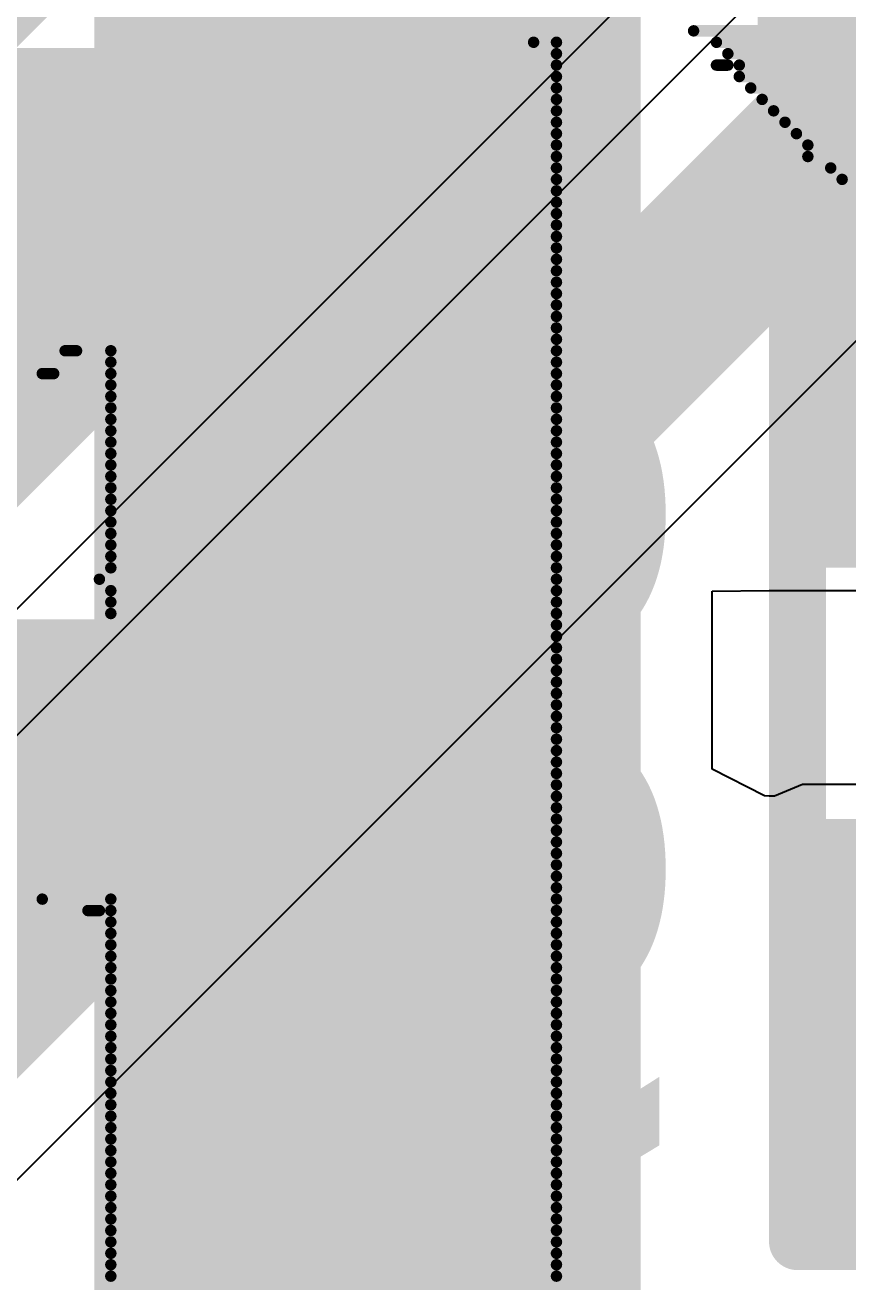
# Model space of a CAD drawing. Header units: inches. Extents: x -5 to 426, y -53 to 116.
# Drawn here: x 29.157 to 30.986, y -10.098 to -7.304 of the extents above; entities that cross this region are included whole.
import ezdxf

# ---------------------------------------------------------------- set-up
doc = ezdxf.new("R2010")
doc.units = ezdxf.units.IN
for name, color, linetype in [('Board Outline', 216, 'Continuous'), ('Bottom Layer', 5, 'Continuous'), ('Bottom Overlay', 54, 'Continuous'), ('Top Layer', 1, 'Continuous'), ('Top Overlay', 2, 'Continuous'), ('Top Paste', 8, 'Continuous'), ('Top Solder', 216, 'Continuous')]:
    doc.layers.add(name, color=color, linetype=linetype)
doc.styles.add('Arial', font='', dxfattribs={"height": 0.2})
doc.styles.get('Arial').set_extended_font_data('Arial')

# ---------------------------------------------------------------- blocks, each defined once
blk = doc.blocks.new('R___0603_4')
at = {"layer": 'Top Layer'}
for points in [[(-0.381, 0.4445), (-0.381, -0.4445), (-1.143, -0.4445), (-1.143, 0.4445)], [(1.143, 0.4445), (1.143, -0.4445), (0.381, -0.4445), (0.381, 0.4445)]]:
    blk.add_hatch(color=1, dxfattribs=at).paths.add_polyline_path(points)
at = {"layer": 'Top Paste'}
for points in [[(-0.381, 0.4445), (-0.381, -0.4445), (-1.143, -0.4445), (-1.143, 0.4445)], [(1.143, 0.4445), (1.143, -0.4445), (0.381, -0.4445), (0.381, 0.4445)]]:
    blk.add_hatch(color=8, dxfattribs=at).paths.add_polyline_path(points)
at = {"layer": 'Top Solder'}
for points in [[(-0.2794, 0.5461), (-0.2794, -0.5461), (-1.2446, -0.5461), (-1.2446, 0.5461)], [(1.2446, 0.5461), (1.2446, -0.5461), (0.2794, -0.5461), (0.2794, 0.5461)]]:
    blk.add_hatch(color=216, dxfattribs=at).paths.add_polyline_path(points)
at = {"layer": 'Top Overlay'}
for points in [[(-1.2192, 0.5334, 0.127, 0.127, 0), (1.2192, 0.5334, 0.127, 0.127, 0)], [(-1.2192, 0.5334, 0.127, 0.127, 0), (-1.2192, -0.5334, 0.127, 0.127, 0)], [(1.2192, 0.5334, 0.127, 0.127, 0), (1.2192, -0.5334, 0.127, 0.127, 0)], [(-1.2192, -0.5334, 0.127, 0.127, 0), (1.2192, -0.5334, 0.127, 0.127, 0)]]:
    blk.add_lwpolyline(points, format="xyseb", dxfattribs=at)
for points in [[(-1.25095, 0.5334, 0.0635, 0.0635, 1), (-1.18745, 0.5334, 0.0635, 0.0635, 1)], [(-1.25095, 0.5334, 0.0635, 0.0635, 1), (-1.18745, 0.5334, 0.0635, 0.0635, 1)], [(1.18745, 0.5334, 0.0635, 0.0635, 1), (1.25095, 0.5334, 0.0635, 0.0635, 1)], [(1.18745, 0.5334, 0.0635, 0.0635, 1), (1.25095, 0.5334, 0.0635, 0.0635, 1)], [(-1.25095, -0.5334, 0.0635, 0.0635, 1), (-1.18745, -0.5334, 0.0635, 0.0635, 1)], [(-1.25095, -0.5334, 0.0635, 0.0635, 1), (-1.18745, -0.5334, 0.0635, 0.0635, 1)], [(1.18745, -0.5334, 0.0635, 0.0635, 1), (1.25095, -0.5334, 0.0635, 0.0635, 1)], [(1.18745, -0.5334, 0.0635, 0.0635, 1), (1.25095, -0.5334, 0.0635, 0.0635, 1)]]:
    blk.add_lwpolyline(points, format="xyseb", close=True, dxfattribs=at)
blk = doc.blocks.new('R___0603_50')
at = {"layer": 'Top Layer'}
for points in [[(-0.381, 0.4445), (-0.381, -0.4445), (-1.143, -0.4445), (-1.143, 0.4445)], [(1.143, 0.4445), (1.143, -0.4445), (0.381, -0.4445), (0.381, 0.4445)]]:
    blk.add_hatch(color=1, dxfattribs=at).paths.add_polyline_path(points)
at = {"layer": 'Top Paste'}
for points in [[(-0.381, 0.4445), (-0.381, -0.4445), (-1.143, -0.4445), (-1.143, 0.4445)], [(1.143, 0.4445), (1.143, -0.4445), (0.381, -0.4445), (0.381, 0.4445)]]:
    blk.add_hatch(color=8, dxfattribs=at).paths.add_polyline_path(points)
at = {"layer": 'Top Solder'}
for points in [[(-0.2794, 0.5461), (-0.2794, -0.5461), (-1.2446, -0.5461), (-1.2446, 0.5461)], [(1.2446, 0.5461), (1.2446, -0.5461), (0.2794, -0.5461), (0.2794, 0.5461)]]:
    blk.add_hatch(color=216, dxfattribs=at).paths.add_polyline_path(points)
at = {"layer": 'Top Overlay'}
for points in [[(-1.2192, 0.5334, 0.127, 0.127, 0), (1.2192, 0.5334, 0.127, 0.127, 0)], [(-1.2192, 0.5334, 0.127, 0.127, 0), (-1.2192, -0.5334, 0.127, 0.127, 0)], [(1.2192, 0.5334, 0.127, 0.127, 0), (1.2192, -0.5334, 0.127, 0.127, 0)], [(-1.2192, -0.5334, 0.127, 0.127, 0), (1.2192, -0.5334, 0.127, 0.127, 0)]]:
    blk.add_lwpolyline(points, format="xyseb", dxfattribs=at)
for points in [[(-1.25095, 0.5334, 0.0635, 0.0635, 1), (-1.18745, 0.5334, 0.0635, 0.0635, 1)], [(-1.25095, 0.5334, 0.0635, 0.0635, 1), (-1.18745, 0.5334, 0.0635, 0.0635, 1)], [(1.18745, 0.5334, 0.0635, 0.0635, 1), (1.25095, 0.5334, 0.0635, 0.0635, 1)], [(1.18745, 0.5334, 0.0635, 0.0635, 1), (1.25095, 0.5334, 0.0635, 0.0635, 1)], [(-1.25095, -0.5334, 0.0635, 0.0635, 1), (-1.18745, -0.5334, 0.0635, 0.0635, 1)], [(-1.25095, -0.5334, 0.0635, 0.0635, 1), (-1.18745, -0.5334, 0.0635, 0.0635, 1)], [(1.18745, -0.5334, 0.0635, 0.0635, 1), (1.25095, -0.5334, 0.0635, 0.0635, 1)], [(1.18745, -0.5334, 0.0635, 0.0635, 1), (1.25095, -0.5334, 0.0635, 0.0635, 1)]]:
    blk.add_lwpolyline(points, format="xyseb", close=True, dxfattribs=at)

msp = doc.modelspace()

# ---------------------------------------------------------------- hatches: boundary and pattern name
at = {"layer": 'Top Layer'}
msp.add_hatch(color=1, dxfattribs=at).paths.add_polyline_path([(37.4213, -9.1568), (30.8844, -9.1568), (30.8844, -10.0596), (37.4213, -10.0596)])

# ---------------------------------------------------------------- linework, layer by layer
at = {"layer": 'Board Outline'}
msp.add_lwpolyline([(49.7725, 6.3481, 0.254, 0.254, -1.144567), (-0.2979, -38.4414, 0.254, 0.254, 0)], format="xyseb", dxfattribs=at)
at = {"layer": 'Bottom Layer'}
for p, q in [((31.1856, -6.8354), (21.0486, -16.9723)), ((20.8373, -16.9025), (30.6554, -7.0844)), ((24.8972, -14.1127), (31.6817, -7.3281))]:
    msp.add_line(p, q, dxfattribs=at)
for points in [[(19.8879, -16.3343, 0.381, 0.381, 0), (30.3798, -5.8424, 0.381, 0.381, 0)], [(19.8207, -17.4247, 0.381, 0.381, 0), (30.4082, -6.8372, 0.381, 0.381, 0)], [(21.091, -17.4244, 0.381, 0.381, 0), (31.5226, -6.9928, 0.381, 0.381, 0)]]:
    msp.add_lwpolyline(points, format="xyseb", dxfattribs=at)
at = {"layer": 'Bottom Overlay'}
for points in [[(30.6427, -7.3164, 0.0254, 0.0254, 0), (33.4875, -7.3164, 0.0254, 0.0254, 0)], [(30.2871, -7.3418, 0.0254, 0.0254, 0), (30.3379, -7.3418, 0.0254, 0.0254, 0)], [(30.6935, -7.3418, 0.0254, 0.0254, 0), (33.5129, -7.3418, 0.0254, 0.0254, 0)], [(28.2551, -7.3672, 0.0254, 0.0254, 0), (30.3379, -7.3672, 0.0254, 0.0254, 0)], [(30.7189, -7.3672, 0.0254, 0.0254, 0), (33.5383, -7.3672, 0.0254, 0.0254, 0)], [(28.1027, -7.3926, 0.0254, 0.0254, 0), (30.3379, -7.3926, 0.0254, 0.0254, 0)], [(30.6935, -7.3926, 0.0254, 0.0254, 0), (30.7189, -7.3926, 0.0254, 0.0254, 0)], [(30.7443, -7.3926, 0.0254, 0.0254, 0), (33.5383, -7.3926, 0.0254, 0.0254, 0)], [(27.9249, -7.4434, 0.0254, 0.0254, 0), (30.3379, -7.4434, 0.0254, 0.0254, 0)], [(28.0265, -7.418, 0.0254, 0.0254, 0), (30.3379, -7.418, 0.0254, 0.0254, 0)], [(30.7443, -7.418, 0.0254, 0.0254, 0), (33.5637, -7.418, 0.0254, 0.0254, 0)], [(30.7697, -7.4434, 0.0254, 0.0254, 0), (33.5891, -7.4434, 0.0254, 0.0254, 0)], [(27.8995, -7.4688, 0.0254, 0.0254, 0), (30.3379, -7.4688, 0.0254, 0.0254, 0)], [(30.7951, -7.4688, 0.0254, 0.0254, 0), (33.5891, -7.4688, 0.0254, 0.0254, 0)], [(27.8487, -7.4942, 0.0254, 0.0254, 0), (30.3379, -7.4942, 0.0254, 0.0254, 0)], [(30.8205, -7.4942, 0.0254, 0.0254, 0), (33.5891, -7.4942, 0.0254, 0.0254, 0)], [(27.8233, -7.5196, 0.0254, 0.0254, 0), (30.3379, -7.5196, 0.0254, 0.0254, 0)], [(30.8459, -7.5196, 0.0254, 0.0254, 0), (33.6145, -7.5196, 0.0254, 0.0254, 0)], [(27.7725, -7.545, 0.0254, 0.0254, 0), (30.3379, -7.545, 0.0254, 0.0254, 0)], [(30.8713, -7.545, 0.0254, 0.0254, 0), (33.6145, -7.545, 0.0254, 0.0254, 0)], [(27.7471, -7.5704, 0.0254, 0.0254, 0), (30.3379, -7.5704, 0.0254, 0.0254, 0)], [(30.8967, -7.5704, 0.0254, 0.0254, 0), (33.6145, -7.5704, 0.0254, 0.0254, 0)], [(27.7217, -7.5958, 0.0254, 0.0254, 0), (30.3379, -7.5958, 0.0254, 0.0254, 0)], [(30.8967, -7.5958, 0.0254, 0.0254, 0), (36.2815, -7.5958, 0.0254, 0.0254, 0)], [(27.6963, -7.6212, 0.0254, 0.0254, 0), (30.3379, -7.6212, 0.0254, 0.0254, 0)], [(30.9475, -7.6212, 0.0254, 0.0254, 0), (36.2815, -7.6212, 0.0254, 0.0254, 0)], [(27.6709, -7.6466, 0.0254, 0.0254, 0), (30.3379, -7.6466, 0.0254, 0.0254, 0)], [(30.9729, -7.6466, 0.0254, 0.0254, 0), (36.3069, -7.6466, 0.0254, 0.0254, 0)], [(27.6455, -7.672, 0.0254, 0.0254, 0), (30.3379, -7.672, 0.0254, 0.0254, 0)], [(27.6201, -7.7228, 0.0254, 0.0254, 0), (30.3379, -7.7228, 0.0254, 0.0254, 0)], [(27.6455, -7.6974, 0.0254, 0.0254, 0), (30.3379, -7.6974, 0.0254, 0.0254, 0)], [(27.5947, -7.7482, 0.0254, 0.0254, 0), (30.3379, -7.7482, 0.0254, 0.0254, 0)], [(27.5947, -7.7736, 0.0254, 0.0254, 0), (30.3379, -7.7736, 0.0254, 0.0254, 0)], [(27.5693, -7.799, 0.0254, 0.0254, 0), (30.3379, -7.799, 0.0254, 0.0254, 0)], [(27.5439, -7.8244, 0.0254, 0.0254, 0), (30.3379, -7.8244, 0.0254, 0.0254, 0)], [(27.5439, -7.8498, 0.0254, 0.0254, 0), (30.3379, -7.8498, 0.0254, 0.0254, 0)], [(27.5439, -7.8752, 0.0254, 0.0254, 0), (30.3379, -7.8752, 0.0254, 0.0254, 0)], [(27.5185, -7.9006, 0.0254, 0.0254, 0), (30.3379, -7.9006, 0.0254, 0.0254, 0)], [(27.5185, -7.926, 0.0254, 0.0254, 0), (30.3379, -7.926, 0.0254, 0.0254, 0)], [(27.5185, -7.9514, 0.0254, 0.0254, 0), (30.3379, -7.9514, 0.0254, 0.0254, 0)], [(27.4931, -7.9768, 0.0254, 0.0254, 0), (30.3379, -7.9768, 0.0254, 0.0254, 0)], [(27.4931, -8.0022, 0.0254, 0.0254, 0), (30.3379, -8.0022, 0.0254, 0.0254, 0)], [(29.2457, -8.0276, 0.0254, 0.0254, 0), (29.2711, -8.0276, 0.0254, 0.0254, 0)], [(29.3473, -8.0276, 0.0254, 0.0254, 0), (30.3379, -8.0276, 0.0254, 0.0254, 0)], [(29.3473, -8.053, 0.0254, 0.0254, 0), (30.3379, -8.053, 0.0254, 0.0254, 0)], [(29.1949, -8.0784, 0.0254, 0.0254, 0), (29.2203, -8.0784, 0.0254, 0.0254, 0)], [(29.3473, -8.0784, 0.0254, 0.0254, 0), (30.3379, -8.0784, 0.0254, 0.0254, 0)], [(29.3473, -8.1038, 0.0254, 0.0254, 0), (30.3379, -8.1038, 0.0254, 0.0254, 0)], [(29.3473, -8.1292, 0.0254, 0.0254, 0), (30.3379, -8.1292, 0.0254, 0.0254, 0)], [(29.3473, -8.1546, 0.0254, 0.0254, 0), (30.3379, -8.1546, 0.0254, 0.0254, 0)], [(29.3473, -8.18, 0.0254, 0.0254, 0), (30.3379, -8.18, 0.0254, 0.0254, 0)], [(29.3473, -8.2054, 0.0254, 0.0254, 0), (30.3379, -8.2054, 0.0254, 0.0254, 0)], [(29.3473, -8.2308, 0.0254, 0.0254, 0), (30.3379, -8.2308, 0.0254, 0.0254, 0)], [(29.3473, -8.2562, 0.0254, 0.0254, 0), (30.3379, -8.2562, 0.0254, 0.0254, 0)], [(29.3473, -8.2816, 0.0254, 0.0254, 0), (30.3379, -8.2816, 0.0254, 0.0254, 0)], [(29.3473, -8.307, 0.0254, 0.0254, 0), (30.3379, -8.307, 0.0254, 0.0254, 0)], [(29.3473, -8.3324, 0.0254, 0.0254, 0), (30.3379, -8.3324, 0.0254, 0.0254, 0)], [(29.3473, -8.3578, 0.0254, 0.0254, 0), (30.3379, -8.3578, 0.0254, 0.0254, 0)], [(29.3473, -8.3832, 0.0254, 0.0254, 0), (30.3379, -8.3832, 0.0254, 0.0254, 0)], [(29.3473, -8.4086, 0.0254, 0.0254, 0), (30.3379, -8.4086, 0.0254, 0.0254, 0)], [(29.3473, -8.434, 0.0254, 0.0254, 0), (30.3379, -8.434, 0.0254, 0.0254, 0)], [(29.3473, -8.4594, 0.0254, 0.0254, 0), (30.3379, -8.4594, 0.0254, 0.0254, 0)], [(29.3473, -8.4848, 0.0254, 0.0254, 0), (30.3379, -8.4848, 0.0254, 0.0254, 0)], [(29.3473, -8.5102, 0.0254, 0.0254, 0), (30.3379, -8.5102, 0.0254, 0.0254, 0)], [(29.3219, -8.5356, 0.0254, 0.0254, 0), (30.3379, -8.5356, 0.0254, 0.0254, 0)], [(29.3473, -8.561, 0.0254, 0.0254, 0), (30.3379, -8.561, 0.0254, 0.0254, 0)], [(29.3473, -8.5864, 0.0254, 0.0254, 0), (30.3379, -8.5864, 0.0254, 0.0254, 0)], [(29.3473, -8.6118, 0.0254, 0.0254, 0), (30.3379, -8.6118, 0.0254, 0.0254, 0)], [(27.5439, -8.6372, 0.0254, 0.0254, 0), (30.3379, -8.6372, 0.0254, 0.0254, 0)], [(27.5439, -8.6626, 0.0254, 0.0254, 0), (30.3379, -8.6626, 0.0254, 0.0254, 0)], [(27.5947, -8.688, 0.0254, 0.0254, 0), (30.3379, -8.688, 0.0254, 0.0254, 0)], [(27.5947, -8.7134, 0.0254, 0.0254, 0), (30.3379, -8.7134, 0.0254, 0.0254, 0)], [(27.6201, -8.7388, 0.0254, 0.0254, 0), (30.3379, -8.7388, 0.0254, 0.0254, 0)], [(27.6455, -8.7642, 0.0254, 0.0254, 0), (30.3379, -8.7642, 0.0254, 0.0254, 0)], [(27.6455, -8.7896, 0.0254, 0.0254, 0), (30.3379, -8.7896, 0.0254, 0.0254, 0)], [(27.6709, -8.815, 0.0254, 0.0254, 0), (30.3379, -8.815, 0.0254, 0.0254, 0)], [(27.6963, -8.8404, 0.0254, 0.0254, 0), (30.3379, -8.8404, 0.0254, 0.0254, 0)], [(27.7217, -8.8658, 0.0254, 0.0254, 0), (30.3379, -8.8658, 0.0254, 0.0254, 0)], [(27.7471, -8.8912, 0.0254, 0.0254, 0), (30.3379, -8.8912, 0.0254, 0.0254, 0)], [(27.7725, -8.9166, 0.0254, 0.0254, 0), (30.3379, -8.9166, 0.0254, 0.0254, 0)], [(27.7471, -8.942, 0.0254, 0.0254, 0), (30.3379, -8.942, 0.0254, 0.0254, 0)], [(27.8487, -8.9674, 0.0254, 0.0254, 0), (30.3379, -8.9674, 0.0254, 0.0254, 0)], [(27.8741, -8.9928, 0.0254, 0.0254, 0), (30.3379, -8.9928, 0.0254, 0.0254, 0)], [(27.9249, -9.0182, 0.0254, 0.0254, 0), (30.3379, -9.0182, 0.0254, 0.0254, 0)], [(27.9757, -9.0436, 0.0254, 0.0254, 0), (30.3379, -9.0436, 0.0254, 0.0254, 0)], [(28.0265, -9.069, 0.0254, 0.0254, 0), (30.3379, -9.069, 0.0254, 0.0254, 0)], [(28.1281, -9.0944, 0.0254, 0.0254, 0), (30.3379, -9.0944, 0.0254, 0.0254, 0)], [(28.1789, -9.1198, 0.0254, 0.0254, 0), (30.3379, -9.1198, 0.0254, 0.0254, 0)], [(28.1281, -9.1452, 0.0254, 0.0254, 0), (30.3379, -9.1452, 0.0254, 0.0254, 0)], [(28.0519, -9.1706, 0.0254, 0.0254, 0), (30.3379, -9.1706, 0.0254, 0.0254, 0)], [(27.9757, -9.196, 0.0254, 0.0254, 0), (30.3379, -9.196, 0.0254, 0.0254, 0)], [(27.9757, -9.2214, 0.0254, 0.0254, 0), (30.3379, -9.2214, 0.0254, 0.0254, 0)], [(27.9503, -9.2468, 0.0254, 0.0254, 0), (29.1949, -9.2468, 0.0254, 0.0254, 0)], [(29.3473, -9.2468, 0.0254, 0.0254, 0), (30.3379, -9.2468, 0.0254, 0.0254, 0)], [(29.2965, -9.2722, 0.0254, 0.0254, 0), (29.3219, -9.2722, 0.0254, 0.0254, 0)], [(29.3473, -9.2722, 0.0254, 0.0254, 0), (30.3379, -9.2722, 0.0254, 0.0254, 0)], [(29.3473, -9.2976, 0.0254, 0.0254, 0), (30.3379, -9.2976, 0.0254, 0.0254, 0)], [(29.3473, -9.323, 0.0254, 0.0254, 0), (30.3379, -9.323, 0.0254, 0.0254, 0)], [(29.3473, -9.3484, 0.0254, 0.0254, 0), (30.3379, -9.3484, 0.0254, 0.0254, 0)], [(29.3473, -9.3738, 0.0254, 0.0254, 0), (30.3379, -9.3738, 0.0254, 0.0254, 0)], [(29.3473, -9.3992, 0.0254, 0.0254, 0), (30.3379, -9.3992, 0.0254, 0.0254, 0)], [(29.3473, -9.4246, 0.0254, 0.0254, 0), (30.3379, -9.4246, 0.0254, 0.0254, 0)], [(29.3473, -9.45, 0.0254, 0.0254, 0), (30.3379, -9.45, 0.0254, 0.0254, 0)], [(29.3473, -9.4754, 0.0254, 0.0254, 0), (30.3379, -9.4754, 0.0254, 0.0254, 0)], [(29.3473, -9.5008, 0.0254, 0.0254, 0), (30.3379, -9.5008, 0.0254, 0.0254, 0)], [(29.3473, -9.5262, 0.0254, 0.0254, 0), (30.3379, -9.5262, 0.0254, 0.0254, 0)], [(29.3473, -9.5516, 0.0254, 0.0254, 0), (30.3379, -9.5516, 0.0254, 0.0254, 0)], [(29.3473, -9.577, 0.0254, 0.0254, 0), (30.3379, -9.577, 0.0254, 0.0254, 0)], [(29.3473, -9.6024, 0.0254, 0.0254, 0), (30.3379, -9.6024, 0.0254, 0.0254, 0)], [(29.3473, -9.6278, 0.0254, 0.0254, 0), (30.3379, -9.6278, 0.0254, 0.0254, 0)], [(29.3473, -9.6532, 0.0254, 0.0254, 0), (30.3379, -9.6532, 0.0254, 0.0254, 0)], [(29.3473, -9.6786, 0.0254, 0.0254, 0), (30.3379, -9.6786, 0.0254, 0.0254, 0)], [(29.3473, -9.704, 0.0254, 0.0254, 0), (30.3379, -9.704, 0.0254, 0.0254, 0)], [(29.3473, -9.7294, 0.0254, 0.0254, 0), (30.3379, -9.7294, 0.0254, 0.0254, 0)], [(29.3473, -9.7548, 0.0254, 0.0254, 0), (30.3379, -9.7548, 0.0254, 0.0254, 0)], [(29.3473, -9.7802, 0.0254, 0.0254, 0), (30.3379, -9.7802, 0.0254, 0.0254, 0)], [(29.3473, -9.8056, 0.0254, 0.0254, 0), (30.3379, -9.8056, 0.0254, 0.0254, 0)], [(29.3473, -9.831, 0.0254, 0.0254, 0), (30.3379, -9.831, 0.0254, 0.0254, 0)], [(29.3473, -9.8564, 0.0254, 0.0254, 0), (30.3379, -9.8564, 0.0254, 0.0254, 0)], [(29.3473, -9.8818, 0.0254, 0.0254, 0), (30.3379, -9.8818, 0.0254, 0.0254, 0)], [(29.3473, -9.9072, 0.0254, 0.0254, 0), (30.3379, -9.9072, 0.0254, 0.0254, 0)], [(29.3473, -9.9326, 0.0254, 0.0254, 0), (30.3379, -9.9326, 0.0254, 0.0254, 0)], [(29.3473, -9.958, 0.0254, 0.0254, 0), (30.3379, -9.958, 0.0254, 0.0254, 0)], [(29.3473, -9.9834, 0.0254, 0.0254, 0), (30.3379, -9.9834, 0.0254, 0.0254, 0)], [(29.3473, -10.0088, 0.0254, 0.0254, 0), (30.3379, -10.0088, 0.0254, 0.0254, 0)], [(29.3473, -10.0342, 0.0254, 0.0254, 0), (30.3379, -10.0342, 0.0254, 0.0254, 0)], [(29.3473, -10.0596, 0.0254, 0.0254, 0), (30.3379, -10.0596, 0.0254, 0.0254, 0)], [(29.3473, -10.085, 0.0254, 0.0254, 0), (30.3379, -10.085, 0.0254, 0.0254, 0)], [(29.3473, -10.1104, 0.0254, 0.0254, 0), (30.3379, -10.1104, 0.0254, 0.0254, 0)]]:
    msp.add_lwpolyline(points, format="xyseb", dxfattribs=at)
for points in [[(30.6363, -7.3164, 0.0127, 0.0127, 1), (30.649, -7.3164, 0.0127, 0.0127, 1)], [(30.2807, -7.3418, 0.0127, 0.0127, 1), (30.2934, -7.3418, 0.0127, 0.0127, 1)], [(30.3315, -7.3418, 0.0127, 0.0127, 1), (30.3442, -7.3418, 0.0127, 0.0127, 1)], [(30.6871, -7.3418, 0.0127, 0.0127, 1), (30.6998, -7.3418, 0.0127, 0.0127, 1)], [(30.3315, -7.3672, 0.0127, 0.0127, 1), (30.3442, -7.3672, 0.0127, 0.0127, 1)], [(30.7125, -7.3672, 0.0127, 0.0127, 1), (30.7252, -7.3672, 0.0127, 0.0127, 1)], [(30.3315, -7.3926, 0.0127, 0.0127, 1), (30.3442, -7.3926, 0.0127, 0.0127, 1)], [(30.6871, -7.3926, 0.0127, 0.0127, 1), (30.6998, -7.3926, 0.0127, 0.0127, 1)], [(30.7125, -7.3926, 0.0127, 0.0127, 1), (30.7252, -7.3926, 0.0127, 0.0127, 1)], [(30.7379, -7.3926, 0.0127, 0.0127, 1), (30.7506, -7.3926, 0.0127, 0.0127, 1)], [(30.3315, -7.418, 0.0127, 0.0127, 1), (30.3442, -7.418, 0.0127, 0.0127, 1)], [(30.3315, -7.4434, 0.0127, 0.0127, 1), (30.3442, -7.4434, 0.0127, 0.0127, 1)], [(30.7379, -7.418, 0.0127, 0.0127, 1), (30.7506, -7.418, 0.0127, 0.0127, 1)], [(30.7633, -7.4434, 0.0127, 0.0127, 1), (30.776, -7.4434, 0.0127, 0.0127, 1)], [(30.3315, -7.4688, 0.0127, 0.0127, 1), (30.3442, -7.4688, 0.0127, 0.0127, 1)], [(30.7887, -7.4688, 0.0127, 0.0127, 1), (30.8014, -7.4688, 0.0127, 0.0127, 1)], [(30.3315, -7.4942, 0.0127, 0.0127, 1), (30.3442, -7.4942, 0.0127, 0.0127, 1)], [(30.8141, -7.4942, 0.0127, 0.0127, 1), (30.8268, -7.4942, 0.0127, 0.0127, 1)], [(30.3315, -7.5196, 0.0127, 0.0127, 1), (30.3442, -7.5196, 0.0127, 0.0127, 1)], [(30.8395, -7.5196, 0.0127, 0.0127, 1), (30.8522, -7.5196, 0.0127, 0.0127, 1)], [(30.3315, -7.545, 0.0127, 0.0127, 1), (30.3442, -7.545, 0.0127, 0.0127, 1)], [(30.8649, -7.545, 0.0127, 0.0127, 1), (30.8776, -7.545, 0.0127, 0.0127, 1)], [(30.3315, -7.5704, 0.0127, 0.0127, 1), (30.3442, -7.5704, 0.0127, 0.0127, 1)], [(30.8903, -7.5704, 0.0127, 0.0127, 1), (30.903, -7.5704, 0.0127, 0.0127, 1)], [(30.3315, -7.5958, 0.0127, 0.0127, 1), (30.3442, -7.5958, 0.0127, 0.0127, 1)], [(30.8903, -7.5958, 0.0127, 0.0127, 1), (30.903, -7.5958, 0.0127, 0.0127, 1)], [(30.3315, -7.6212, 0.0127, 0.0127, 1), (30.3442, -7.6212, 0.0127, 0.0127, 1)], [(30.9411, -7.6212, 0.0127, 0.0127, 1), (30.9538, -7.6212, 0.0127, 0.0127, 1)], [(30.3315, -7.6466, 0.0127, 0.0127, 1), (30.3442, -7.6466, 0.0127, 0.0127, 1)], [(30.9665, -7.6466, 0.0127, 0.0127, 1), (30.9792, -7.6466, 0.0127, 0.0127, 1)], [(30.3315, -7.672, 0.0127, 0.0127, 1), (30.3442, -7.672, 0.0127, 0.0127, 1)], [(30.3315, -7.6974, 0.0127, 0.0127, 1), (30.3442, -7.6974, 0.0127, 0.0127, 1)], [(30.3315, -7.7228, 0.0127, 0.0127, 1), (30.3442, -7.7228, 0.0127, 0.0127, 1)], [(30.3315, -7.7482, 0.0127, 0.0127, 1), (30.3442, -7.7482, 0.0127, 0.0127, 1)], [(30.3315, -7.7736, 0.0127, 0.0127, 1), (30.3442, -7.7736, 0.0127, 0.0127, 1)], [(30.3315, -7.799, 0.0127, 0.0127, 1), (30.3442, -7.799, 0.0127, 0.0127, 1)], [(30.3315, -7.8244, 0.0127, 0.0127, 1), (30.3442, -7.8244, 0.0127, 0.0127, 1)], [(30.3315, -7.8498, 0.0127, 0.0127, 1), (30.3442, -7.8498, 0.0127, 0.0127, 1)], [(30.3315, -7.8752, 0.0127, 0.0127, 1), (30.3442, -7.8752, 0.0127, 0.0127, 1)], [(30.3315, -7.9006, 0.0127, 0.0127, 1), (30.3442, -7.9006, 0.0127, 0.0127, 1)], [(30.3315, -7.926, 0.0127, 0.0127, 1), (30.3442, -7.926, 0.0127, 0.0127, 1)], [(30.3315, -7.9514, 0.0127, 0.0127, 1), (30.3442, -7.9514, 0.0127, 0.0127, 1)], [(30.3315, -7.9768, 0.0127, 0.0127, 1), (30.3442, -7.9768, 0.0127, 0.0127, 1)], [(30.3315, -8.0022, 0.0127, 0.0127, 1), (30.3442, -8.0022, 0.0127, 0.0127, 1)], [(29.2393, -8.0276, 0.0127, 0.0127, 1), (29.252, -8.0276, 0.0127, 0.0127, 1)], [(29.2647, -8.0276, 0.0127, 0.0127, 1), (29.2774, -8.0276, 0.0127, 0.0127, 1)], [(29.3409, -8.0276, 0.0127, 0.0127, 1), (29.3536, -8.0276, 0.0127, 0.0127, 1)], [(30.3315, -8.0276, 0.0127, 0.0127, 1), (30.3442, -8.0276, 0.0127, 0.0127, 1)], [(29.3409, -8.053, 0.0127, 0.0127, 1), (29.3536, -8.053, 0.0127, 0.0127, 1)], [(30.3315, -8.053, 0.0127, 0.0127, 1), (30.3442, -8.053, 0.0127, 0.0127, 1)], [(29.1885, -8.0784, 0.0127, 0.0127, 1), (29.2012, -8.0784, 0.0127, 0.0127, 1)], [(29.2139, -8.0784, 0.0127, 0.0127, 1), (29.2266, -8.0784, 0.0127, 0.0127, 1)], [(29.3409, -8.0784, 0.0127, 0.0127, 1), (29.3536, -8.0784, 0.0127, 0.0127, 1)], [(30.3315, -8.0784, 0.0127, 0.0127, 1), (30.3442, -8.0784, 0.0127, 0.0127, 1)], [(29.3409, -8.1038, 0.0127, 0.0127, 1), (29.3536, -8.1038, 0.0127, 0.0127, 1)], [(30.3315, -8.1038, 0.0127, 0.0127, 1), (30.3442, -8.1038, 0.0127, 0.0127, 1)], [(29.3409, -8.1292, 0.0127, 0.0127, 1), (29.3536, -8.1292, 0.0127, 0.0127, 1)], [(30.3315, -8.1292, 0.0127, 0.0127, 1), (30.3442, -8.1292, 0.0127, 0.0127, 1)], [(29.3409, -8.1546, 0.0127, 0.0127, 1), (29.3536, -8.1546, 0.0127, 0.0127, 1)], [(30.3315, -8.1546, 0.0127, 0.0127, 1), (30.3442, -8.1546, 0.0127, 0.0127, 1)], [(29.3409, -8.18, 0.0127, 0.0127, 1), (29.3536, -8.18, 0.0127, 0.0127, 1)], [(30.3315, -8.18, 0.0127, 0.0127, 1), (30.3442, -8.18, 0.0127, 0.0127, 1)], [(29.3409, -8.2054, 0.0127, 0.0127, 1), (29.3536, -8.2054, 0.0127, 0.0127, 1)], [(30.3315, -8.2054, 0.0127, 0.0127, 1), (30.3442, -8.2054, 0.0127, 0.0127, 1)], [(29.3409, -8.2308, 0.0127, 0.0127, 1), (29.3536, -8.2308, 0.0127, 0.0127, 1)], [(30.3315, -8.2308, 0.0127, 0.0127, 1), (30.3442, -8.2308, 0.0127, 0.0127, 1)], [(29.3409, -8.2562, 0.0127, 0.0127, 1), (29.3536, -8.2562, 0.0127, 0.0127, 1)], [(29.3409, -8.2816, 0.0127, 0.0127, 1), (29.3536, -8.2816, 0.0127, 0.0127, 1)], [(30.3315, -8.2562, 0.0127, 0.0127, 1), (30.3442, -8.2562, 0.0127, 0.0127, 1)], [(30.3315, -8.2816, 0.0127, 0.0127, 1), (30.3442, -8.2816, 0.0127, 0.0127, 1)], [(29.3409, -8.307, 0.0127, 0.0127, 1), (29.3536, -8.307, 0.0127, 0.0127, 1)], [(30.3315, -8.307, 0.0127, 0.0127, 1), (30.3442, -8.307, 0.0127, 0.0127, 1)], [(29.3409, -8.3324, 0.0127, 0.0127, 1), (29.3536, -8.3324, 0.0127, 0.0127, 1)], [(30.3315, -8.3324, 0.0127, 0.0127, 1), (30.3442, -8.3324, 0.0127, 0.0127, 1)], [(29.3409, -8.3578, 0.0127, 0.0127, 1), (29.3536, -8.3578, 0.0127, 0.0127, 1)], [(30.3315, -8.3578, 0.0127, 0.0127, 1), (30.3442, -8.3578, 0.0127, 0.0127, 1)], [(29.3409, -8.3832, 0.0127, 0.0127, 1), (29.3536, -8.3832, 0.0127, 0.0127, 1)], [(30.3315, -8.3832, 0.0127, 0.0127, 1), (30.3442, -8.3832, 0.0127, 0.0127, 1)], [(29.3409, -8.4086, 0.0127, 0.0127, 1), (29.3536, -8.4086, 0.0127, 0.0127, 1)], [(30.3315, -8.4086, 0.0127, 0.0127, 1), (30.3442, -8.4086, 0.0127, 0.0127, 1)], [(29.3409, -8.434, 0.0127, 0.0127, 1), (29.3536, -8.434, 0.0127, 0.0127, 1)], [(30.3315, -8.434, 0.0127, 0.0127, 1), (30.3442, -8.434, 0.0127, 0.0127, 1)], [(29.3409, -8.4594, 0.0127, 0.0127, 1), (29.3536, -8.4594, 0.0127, 0.0127, 1)], [(30.3315, -8.4594, 0.0127, 0.0127, 1), (30.3442, -8.4594, 0.0127, 0.0127, 1)], [(29.3409, -8.4848, 0.0127, 0.0127, 1), (29.3536, -8.4848, 0.0127, 0.0127, 1)], [(30.3315, -8.4848, 0.0127, 0.0127, 1), (30.3442, -8.4848, 0.0127, 0.0127, 1)], [(29.3409, -8.5102, 0.0127, 0.0127, 1), (29.3536, -8.5102, 0.0127, 0.0127, 1)], [(30.3315, -8.5102, 0.0127, 0.0127, 1), (30.3442, -8.5102, 0.0127, 0.0127, 1)], [(29.3155, -8.5356, 0.0127, 0.0127, 1), (29.3282, -8.5356, 0.0127, 0.0127, 1)], [(29.3409, -8.561, 0.0127, 0.0127, 1), (29.3536, -8.561, 0.0127, 0.0127, 1)], [(30.3315, -8.5356, 0.0127, 0.0127, 1), (30.3442, -8.5356, 0.0127, 0.0127, 1)], [(30.3315, -8.561, 0.0127, 0.0127, 1), (30.3442, -8.561, 0.0127, 0.0127, 1)], [(29.3409, -8.5864, 0.0127, 0.0127, 1), (29.3536, -8.5864, 0.0127, 0.0127, 1)], [(30.3315, -8.5864, 0.0127, 0.0127, 1), (30.3442, -8.5864, 0.0127, 0.0127, 1)], [(29.3409, -8.6118, 0.0127, 0.0127, 1), (29.3536, -8.6118, 0.0127, 0.0127, 1)], [(30.3315, -8.6118, 0.0127, 0.0127, 1), (30.3442, -8.6118, 0.0127, 0.0127, 1)], [(30.3315, -8.6372, 0.0127, 0.0127, 1), (30.3442, -8.6372, 0.0127, 0.0127, 1)], [(30.3315, -8.6626, 0.0127, 0.0127, 1), (30.3442, -8.6626, 0.0127, 0.0127, 1)], [(30.3315, -8.688, 0.0127, 0.0127, 1), (30.3442, -8.688, 0.0127, 0.0127, 1)], [(30.3315, -8.7134, 0.0127, 0.0127, 1), (30.3442, -8.7134, 0.0127, 0.0127, 1)], [(30.3315, -8.7388, 0.0127, 0.0127, 1), (30.3442, -8.7388, 0.0127, 0.0127, 1)], [(30.3315, -8.7642, 0.0127, 0.0127, 1), (30.3442, -8.7642, 0.0127, 0.0127, 1)], [(30.3315, -8.7896, 0.0127, 0.0127, 1), (30.3442, -8.7896, 0.0127, 0.0127, 1)], [(30.3315, -8.815, 0.0127, 0.0127, 1), (30.3442, -8.815, 0.0127, 0.0127, 1)], [(30.3315, -8.8404, 0.0127, 0.0127, 1), (30.3442, -8.8404, 0.0127, 0.0127, 1)], [(30.3315, -8.8658, 0.0127, 0.0127, 1), (30.3442, -8.8658, 0.0127, 0.0127, 1)], [(30.3315, -8.8912, 0.0127, 0.0127, 1), (30.3442, -8.8912, 0.0127, 0.0127, 1)], [(30.3315, -8.9166, 0.0127, 0.0127, 1), (30.3442, -8.9166, 0.0127, 0.0127, 1)], [(30.3315, -8.942, 0.0127, 0.0127, 1), (30.3442, -8.942, 0.0127, 0.0127, 1)], [(30.3315, -8.9674, 0.0127, 0.0127, 1), (30.3442, -8.9674, 0.0127, 0.0127, 1)], [(30.3315, -8.9928, 0.0127, 0.0127, 1), (30.3442, -8.9928, 0.0127, 0.0127, 1)], [(30.3315, -9.0182, 0.0127, 0.0127, 1), (30.3442, -9.0182, 0.0127, 0.0127, 1)], [(30.3315, -9.0436, 0.0127, 0.0127, 1), (30.3442, -9.0436, 0.0127, 0.0127, 1)], [(30.3315, -9.069, 0.0127, 0.0127, 1), (30.3442, -9.069, 0.0127, 0.0127, 1)], [(30.3315, -9.0944, 0.0127, 0.0127, 1), (30.3442, -9.0944, 0.0127, 0.0127, 1)], [(30.3315, -9.1198, 0.0127, 0.0127, 1), (30.3442, -9.1198, 0.0127, 0.0127, 1)], [(30.3315, -9.1452, 0.0127, 0.0127, 1), (30.3442, -9.1452, 0.0127, 0.0127, 1)], [(30.3315, -9.1706, 0.0127, 0.0127, 1), (30.3442, -9.1706, 0.0127, 0.0127, 1)], [(30.3315, -9.196, 0.0127, 0.0127, 1), (30.3442, -9.196, 0.0127, 0.0127, 1)], [(30.3315, -9.2214, 0.0127, 0.0127, 1), (30.3442, -9.2214, 0.0127, 0.0127, 1)], [(29.1885, -9.2468, 0.0127, 0.0127, 1), (29.2012, -9.2468, 0.0127, 0.0127, 1)], [(29.3409, -9.2468, 0.0127, 0.0127, 1), (29.3536, -9.2468, 0.0127, 0.0127, 1)], [(30.3315, -9.2468, 0.0127, 0.0127, 1), (30.3442, -9.2468, 0.0127, 0.0127, 1)], [(29.2901, -9.2722, 0.0127, 0.0127, 1), (29.3028, -9.2722, 0.0127, 0.0127, 1)], [(29.3155, -9.2722, 0.0127, 0.0127, 1), (29.3282, -9.2722, 0.0127, 0.0127, 1)], [(29.3409, -9.2722, 0.0127, 0.0127, 1), (29.3536, -9.2722, 0.0127, 0.0127, 1)], [(30.3315, -9.2722, 0.0127, 0.0127, 1), (30.3442, -9.2722, 0.0127, 0.0127, 1)], [(29.3409, -9.2976, 0.0127, 0.0127, 1), (29.3536, -9.2976, 0.0127, 0.0127, 1)], [(30.3315, -9.2976, 0.0127, 0.0127, 1), (30.3442, -9.2976, 0.0127, 0.0127, 1)], [(29.3409, -9.323, 0.0127, 0.0127, 1), (29.3536, -9.323, 0.0127, 0.0127, 1)], [(30.3315, -9.323, 0.0127, 0.0127, 1), (30.3442, -9.323, 0.0127, 0.0127, 1)], [(29.3409, -9.3484, 0.0127, 0.0127, 1), (29.3536, -9.3484, 0.0127, 0.0127, 1)], [(30.3315, -9.3484, 0.0127, 0.0127, 1), (30.3442, -9.3484, 0.0127, 0.0127, 1)], [(29.3409, -9.3738, 0.0127, 0.0127, 1), (29.3536, -9.3738, 0.0127, 0.0127, 1)], [(29.3409, -9.3992, 0.0127, 0.0127, 1), (29.3536, -9.3992, 0.0127, 0.0127, 1)], [(30.3315, -9.3738, 0.0127, 0.0127, 1), (30.3442, -9.3738, 0.0127, 0.0127, 1)], [(30.3315, -9.3992, 0.0127, 0.0127, 1), (30.3442, -9.3992, 0.0127, 0.0127, 1)], [(29.3409, -9.4246, 0.0127, 0.0127, 1), (29.3536, -9.4246, 0.0127, 0.0127, 1)], [(30.3315, -9.4246, 0.0127, 0.0127, 1), (30.3442, -9.4246, 0.0127, 0.0127, 1)], [(29.3409, -9.45, 0.0127, 0.0127, 1), (29.3536, -9.45, 0.0127, 0.0127, 1)], [(30.3315, -9.45, 0.0127, 0.0127, 1), (30.3442, -9.45, 0.0127, 0.0127, 1)], [(29.3409, -9.4754, 0.0127, 0.0127, 1), (29.3536, -9.4754, 0.0127, 0.0127, 1)], [(30.3315, -9.4754, 0.0127, 0.0127, 1), (30.3442, -9.4754, 0.0127, 0.0127, 1)], [(29.3409, -9.5008, 0.0127, 0.0127, 1), (29.3536, -9.5008, 0.0127, 0.0127, 1)], [(30.3315, -9.5008, 0.0127, 0.0127, 1), (30.3442, -9.5008, 0.0127, 0.0127, 1)], [(29.3409, -9.5262, 0.0127, 0.0127, 1), (29.3536, -9.5262, 0.0127, 0.0127, 1)], [(30.3315, -9.5262, 0.0127, 0.0127, 1), (30.3442, -9.5262, 0.0127, 0.0127, 1)], [(29.3409, -9.5516, 0.0127, 0.0127, 1), (29.3536, -9.5516, 0.0127, 0.0127, 1)], [(30.3315, -9.5516, 0.0127, 0.0127, 1), (30.3442, -9.5516, 0.0127, 0.0127, 1)], [(29.3409, -9.577, 0.0127, 0.0127, 1), (29.3536, -9.577, 0.0127, 0.0127, 1)], [(30.3315, -9.577, 0.0127, 0.0127, 1), (30.3442, -9.577, 0.0127, 0.0127, 1)], [(29.3409, -9.6024, 0.0127, 0.0127, 1), (29.3536, -9.6024, 0.0127, 0.0127, 1)], [(30.3315, -9.6024, 0.0127, 0.0127, 1), (30.3442, -9.6024, 0.0127, 0.0127, 1)], [(29.3409, -9.6278, 0.0127, 0.0127, 1), (29.3536, -9.6278, 0.0127, 0.0127, 1)], [(30.3315, -9.6278, 0.0127, 0.0127, 1), (30.3442, -9.6278, 0.0127, 0.0127, 1)], [(29.3409, -9.6532, 0.0127, 0.0127, 1), (29.3536, -9.6532, 0.0127, 0.0127, 1)], [(29.3409, -9.6786, 0.0127, 0.0127, 1), (29.3536, -9.6786, 0.0127, 0.0127, 1)], [(30.3315, -9.6532, 0.0127, 0.0127, 1), (30.3442, -9.6532, 0.0127, 0.0127, 1)], [(30.3315, -9.6786, 0.0127, 0.0127, 1), (30.3442, -9.6786, 0.0127, 0.0127, 1)], [(29.3409, -9.704, 0.0127, 0.0127, 1), (29.3536, -9.704, 0.0127, 0.0127, 1)], [(30.3315, -9.704, 0.0127, 0.0127, 1), (30.3442, -9.704, 0.0127, 0.0127, 1)], [(29.3409, -9.7294, 0.0127, 0.0127, 1), (29.3536, -9.7294, 0.0127, 0.0127, 1)], [(30.3315, -9.7294, 0.0127, 0.0127, 1), (30.3442, -9.7294, 0.0127, 0.0127, 1)], [(29.3409, -9.7548, 0.0127, 0.0127, 1), (29.3536, -9.7548, 0.0127, 0.0127, 1)], [(30.3315, -9.7548, 0.0127, 0.0127, 1), (30.3442, -9.7548, 0.0127, 0.0127, 1)], [(29.3409, -9.7802, 0.0127, 0.0127, 1), (29.3536, -9.7802, 0.0127, 0.0127, 1)], [(30.3315, -9.7802, 0.0127, 0.0127, 1), (30.3442, -9.7802, 0.0127, 0.0127, 1)], [(29.3409, -9.8056, 0.0127, 0.0127, 1), (29.3536, -9.8056, 0.0127, 0.0127, 1)], [(30.3315, -9.8056, 0.0127, 0.0127, 1), (30.3442, -9.8056, 0.0127, 0.0127, 1)], [(29.3409, -9.831, 0.0127, 0.0127, 1), (29.3536, -9.831, 0.0127, 0.0127, 1)], [(30.3315, -9.831, 0.0127, 0.0127, 1), (30.3442, -9.831, 0.0127, 0.0127, 1)], [(29.3409, -9.8564, 0.0127, 0.0127, 1), (29.3536, -9.8564, 0.0127, 0.0127, 1)], [(30.3315, -9.8564, 0.0127, 0.0127, 1), (30.3442, -9.8564, 0.0127, 0.0127, 1)], [(29.3409, -9.8818, 0.0127, 0.0127, 1), (29.3536, -9.8818, 0.0127, 0.0127, 1)], [(30.3315, -9.8818, 0.0127, 0.0127, 1), (30.3442, -9.8818, 0.0127, 0.0127, 1)], [(29.3409, -9.9072, 0.0127, 0.0127, 1), (29.3536, -9.9072, 0.0127, 0.0127, 1)], [(30.3315, -9.9072, 0.0127, 0.0127, 1), (30.3442, -9.9072, 0.0127, 0.0127, 1)], [(29.3409, -9.9326, 0.0127, 0.0127, 1), (29.3536, -9.9326, 0.0127, 0.0127, 1)], [(29.3409, -9.958, 0.0127, 0.0127, 1), (29.3536, -9.958, 0.0127, 0.0127, 1)], [(30.3315, -9.9326, 0.0127, 0.0127, 1), (30.3442, -9.9326, 0.0127, 0.0127, 1)], [(30.3315, -9.958, 0.0127, 0.0127, 1), (30.3442, -9.958, 0.0127, 0.0127, 1)], [(29.3409, -9.9834, 0.0127, 0.0127, 1), (29.3536, -9.9834, 0.0127, 0.0127, 1)], [(30.3315, -9.9834, 0.0127, 0.0127, 1), (30.3442, -9.9834, 0.0127, 0.0127, 1)], [(29.3409, -10.0088, 0.0127, 0.0127, 1), (29.3536, -10.0088, 0.0127, 0.0127, 1)], [(30.3315, -10.0088, 0.0127, 0.0127, 1), (30.3442, -10.0088, 0.0127, 0.0127, 1)], [(29.3409, -10.0342, 0.0127, 0.0127, 1), (29.3536, -10.0342, 0.0127, 0.0127, 1)], [(30.3315, -10.0342, 0.0127, 0.0127, 1), (30.3442, -10.0342, 0.0127, 0.0127, 1)], [(29.3409, -10.0596, 0.0127, 0.0127, 1), (29.3536, -10.0596, 0.0127, 0.0127, 1)], [(30.3315, -10.0596, 0.0127, 0.0127, 1), (30.3442, -10.0596, 0.0127, 0.0127, 1)], [(29.3409, -10.085, 0.0127, 0.0127, 1), (29.3536, -10.085, 0.0127, 0.0127, 1)], [(30.3315, -10.085, 0.0127, 0.0127, 1), (30.3442, -10.085, 0.0127, 0.0127, 1)]]:
    msp.add_lwpolyline(points, format="xyseb", close=True, dxfattribs=at)
at = {"layer": 'Top Layer'}
for p, q in [((30.6841, -8.5623), (30.8103, -8.5603)), ((30.6841, -8.9578), (30.6841, -8.5623)), ((30.8103, -8.5603), (30.8111, -8.5603)), ((30.8111, -8.5603), (32.0041, -8.5603)), ((30.8002, -9.0173), (30.6841, -8.9578)), ((30.8844, -8.9918), (30.8224, -9.0175)), ((37.4213, -8.9918), (30.8844, -8.9918)), ((30.8103, -9.0175), (30.8002, -9.0173)), ((30.8111, -9.0175), (30.8103, -9.0175)), ((30.8224, -9.0175), (30.8111, -9.0175))]:
    msp.add_line(p, q, dxfattribs=at)
for points in [[(29.5645, -10.7703, 0.508, 0.508, 0), (29.5645, -4.14, 0.508, 0.508, 0)], [(30.3345, -10.6589, 0.381, 0.381, 0), (30.3345, -4.2036, 0.381, 0.381, 0)]]:
    msp.add_lwpolyline(points, format="xyseb", dxfattribs=at)

# ---------------------------------------------------------------- block references
at = {"rotation": 90}
for name, p in [('R___0603_50', (31.3818, -6.0813)), ('R___0603_4', (31.4072, -8.7889))]:
    msp.add_blockref(name, p, dxfattribs=at)

# ---------------------------------------------------------------- texts
at = {"layer": 'Top Overlay', "style": 'Arial'}
msp.add_text('R38', height=1.016, rotation=90, dxfattribs=at).set_placement((30.5663, -10.601))

doc.saveas('drawing.dxf')
